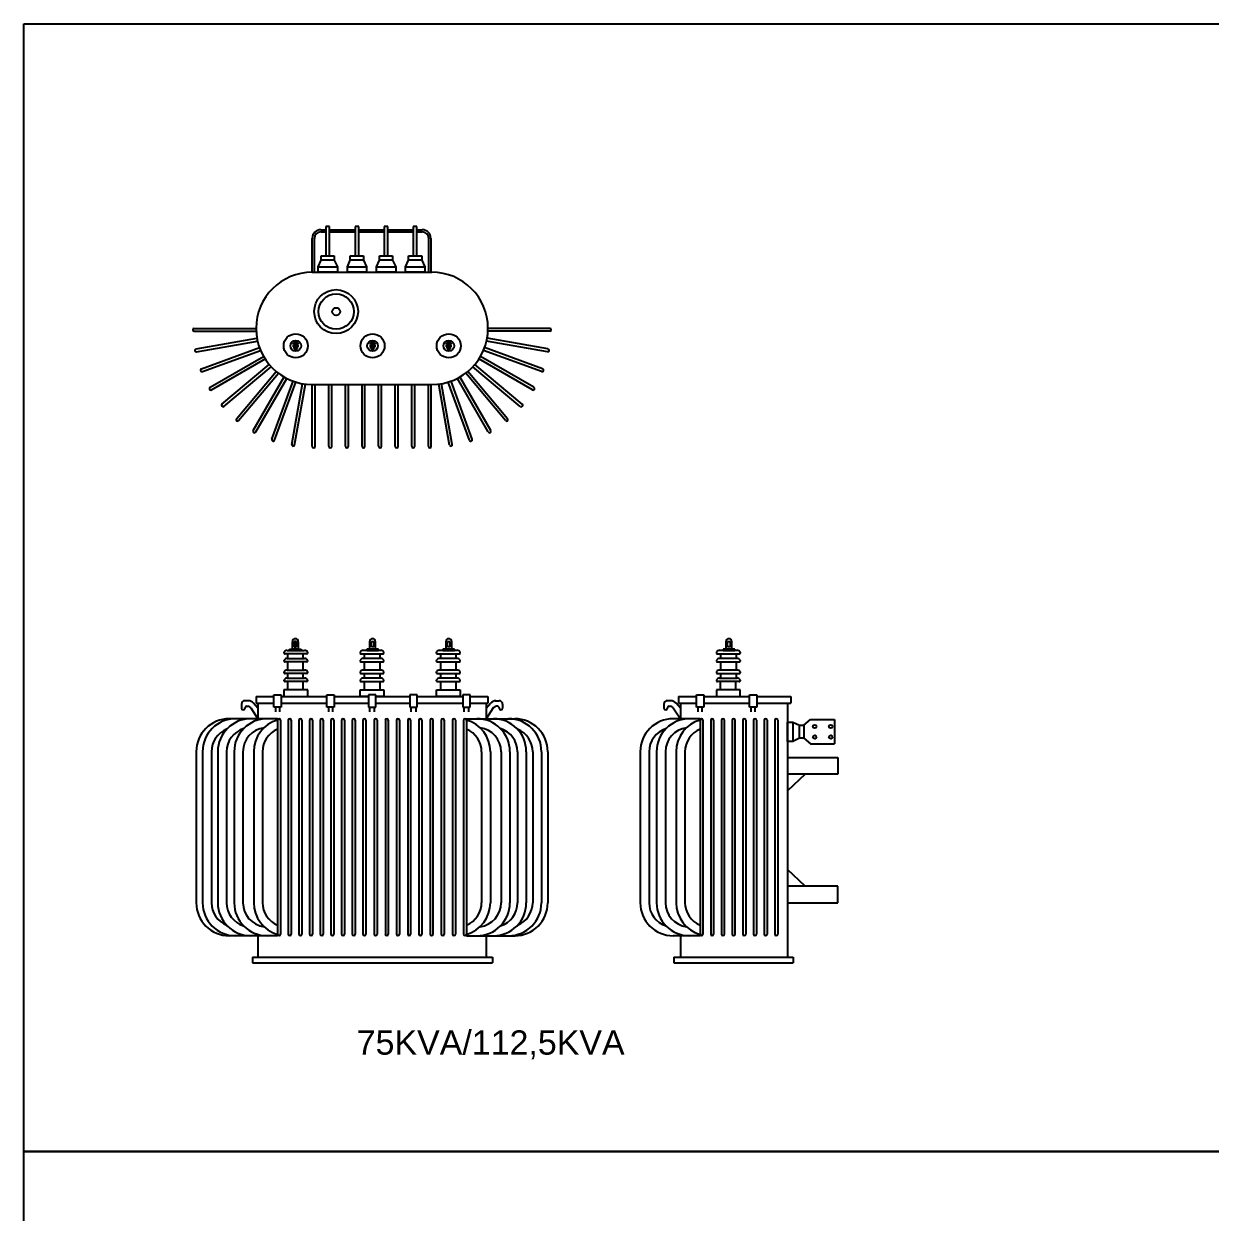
# Model space of a CAD drawing. Header units: millimetres. Extents: x 2237 to 13945, y -185 to 7152.
# Drawn here: x 2237 to 5900, y 3483 to 7152 of the extents above; entities that cross this region are included whole.
import ezdxf

# ---------------------------------------------------------------- set-up
doc = ezdxf.new("R2010")
doc.units = ezdxf.units.MM
doc.layers.add('TRAFO', color=21, linetype='Continuous')
doc.styles.get("Standard").update_dxf_attribs({"font": 'arial.ttf'})

msp = doc.modelspace()

# ---------------------------------------------------------------- linework, layer by layer
for points in [[(2237.4, 7151.6), (5974.5, 7151.6), (5974.5, 3670.8), (2237.4, 3670.8)], [(2237.4, 3670.8), (5974.5, 3670.8), (5974.5, -185.4), (2237.4, -185.4)]]:
    msp.add_lwpolyline(points, close=True)
at = {"layer": 'TRAFO'}
for p, q in [((3154.4, 6515.9), (3169.9, 6515.9)), ((3154.4, 6509.2), (3169.9, 6509.2)), ((3181.3, 6525.5), (3169.9, 6525.5)), ((3169.9, 6525.5), (3169.9, 6435.4)), ((3181.3, 6435.4), (3181.3, 6525.5)), ((3181.3, 6515.9), (3259.9, 6515.9)), ((3181.3, 6509.2), (3259.9, 6509.2)), ((3271.3, 6525.5), (3259.9, 6525.5)), ((3259.9, 6525.5), (3259.9, 6435.4)), ((3271.3, 6435.4), (3271.3, 6525.5)), ((3271.3, 6515.9), (3349.9, 6515.9)), ((3271.3, 6509.2), (3349.9, 6509.2)), ((3361.2, 6525.5), (3349.9, 6525.5)), ((3349.9, 6525.5), (3349.9, 6435.4)), ((3361.2, 6435.4), (3361.2, 6525.5)), ((3361.2, 6515.9), (3439.9, 6515.9)), ((3361.2, 6509.2), (3439.9, 6509.2)), ((3451.2, 6525.5), (3439.9, 6525.5)), ((3439.9, 6525.5), (3439.9, 6435.4)), ((3451.2, 6435.4), (3451.2, 6525.5)), ((3451.2, 6515.9), (3467.3, 6515.9)), ((3451.2, 6509.2), (3467.3, 6509.2)), ((3127.8, 6384.7), (3127.8, 6489.3)), ((3134.5, 6384.7), (3134.5, 6489.3)), ((3487.2, 6489.3), (3487.2, 6384.7)), ((3493.9, 6489.3), (3493.9, 6384.7)), ((3146.2, 6401.8), (3155.3, 6421.8)), ((3155.3, 6421.8), (3155.3, 6435.4)), ((3155.3, 6435.4), (3195.9, 6435.4)), ((3195.9, 6421.8), (3155.3, 6421.8)), ((3169.9, 6435.4), (3181.3, 6435.4)), ((3195.9, 6435.4), (3195.9, 6421.8)), ((3195.9, 6421.8), (3205.5, 6401.8)), ((3236.2, 6401.8), (3245.3, 6421.8)), ((3245.3, 6421.8), (3245.3, 6435.4)), ((3245.3, 6435.4), (3285.9, 6435.4)), ((3285.9, 6421.8), (3245.3, 6421.8)), ((3259.9, 6435.4), (3271.3, 6435.4)), ((3285.9, 6435.4), (3285.9, 6421.8)), ((3285.9, 6421.8), (3295.5, 6401.8)), ((3326.2, 6401.8), (3335.3, 6421.8)), ((3335.3, 6421.8), (3335.3, 6435.4)), ((3335.3, 6435.4), (3375.9, 6435.4)), ((3375.9, 6421.8), (3335.3, 6421.8)), ((3349.9, 6435.4), (3361.2, 6435.4)), ((3375.9, 6435.4), (3375.9, 6421.8)), ((3375.9, 6421.8), (3385.5, 6401.8)), ((3416.2, 6401.8), (3425.3, 6421.8)), ((3425.3, 6421.8), (3425.3, 6435.4)), ((3425.3, 6435.4), (3465.9, 6435.4)), ((3465.9, 6421.8), (3425.3, 6421.8)), ((3439.9, 6435.4), (3451.2, 6435.4)), ((3465.9, 6435.4), (3465.9, 6421.8)), ((3465.9, 6421.8), (3475.5, 6401.8)), ((3127.8, 6384.7), (3497, 6384.7)), ((3146.2, 6384.7), (3146.2, 6401.8)), ((3146.2, 6401.8), (3205.5, 6401.8)), ((3205.5, 6384.7), (3146.2, 6384.7)), ((3205.5, 6401.8), (3205.5, 6384.7)), ((3236.2, 6384.7), (3236.2, 6401.8)), ((3236.2, 6401.8), (3295.5, 6401.8)), ((3295.5, 6384.7), (3236.2, 6384.7)), ((3295.5, 6401.8), (3295.5, 6384.7)), ((3326.2, 6384.7), (3326.2, 6401.8)), ((3326.2, 6401.8), (3385.5, 6401.8)), ((3385.5, 6384.7), (3326.2, 6384.7)), ((3385.5, 6401.8), (3385.5, 6384.7)), ((3416.2, 6384.7), (3416.2, 6401.8)), ((3416.2, 6401.8), (3475.5, 6401.8)), ((3475.5, 6384.7), (3416.2, 6384.7)), ((3475.5, 6401.8), (3475.5, 6384.7)), ((2763.7, 6211.4), (2954.5, 6211.4)), ((2763.7, 6202.3), (2954.5, 6202.3)), ((3861.1, 6211.4), (3670.3, 6211.4)), ((3861.1, 6202.3), (3670.3, 6202.3)), ((2769.3, 6148.2), (2957.1, 6181.3)), ((2770.8, 6139.2), (2958.7, 6172.4)), ((3070.2, 6162.6), (3070.2, 6166.4)), ((3083.7, 6166.4), (3083.7, 6162.6)), ((3307.2, 6162.6), (3307.2, 6166.4)), ((3320.7, 6166.4), (3320.7, 6162.6)), ((3542.6, 6162.6), (3542.6, 6166.4)), ((3556, 6166.4), (3556, 6162.6)), ((3854, 6139.2), (3666.1, 6172.4)), ((3855.5, 6148.2), (3667.7, 6181.3)), ((2785.7, 6086.9), (2964.9, 6152.1)), ((2788.8, 6078.4), (2968, 6143.6)), ((3071.8, 6162.6), (3070.2, 6162.6)), ((3070.2, 6160.9), (3083.7, 6160.9)), ((3070.2, 6154.1), (3070.2, 6160.9)), ((3083.7, 6154.1), (3070.2, 6154.1)), ((3071.8, 6162.6), (3074.1, 6162.6)), ((3071.8, 6160.9), (3082.1, 6160.9)), ((3072.1, 6154.1), (3081.6, 6154.1)), ((3072.1, 6149.7), (3072.1, 6154.1)), ((3081.6, 6149.7), (3072.1, 6149.7)), ((3074.1, 6162.6), (3074.1, 6160.9)), ((3074.6, 6149.7), (3079, 6149.7)), ((3074.6, 6144.8), (3074.6, 6149.7)), ((3079, 6144.8), (3074.6, 6144.8)), ((3079, 6149.7), (3079, 6144.8)), ((3082.1, 6162.6), (3079.7, 6162.6)), ((3079.7, 6162.6), (3079.7, 6160.9)), ((3081.6, 6154.1), (3081.6, 6149.7)), ((3083.7, 6162.6), (3082.1, 6162.6)), ((3083.7, 6160.9), (3083.7, 6154.1)), ((3308.8, 6162.6), (3307.2, 6162.6)), ((3307.2, 6160.9), (3320.7, 6160.9)), ((3307.2, 6154.1), (3307.2, 6160.9)), ((3320.7, 6154.1), (3307.2, 6154.1)), ((3308.8, 6162.6), (3311.2, 6162.6)), ((3308.8, 6160.9), (3319.1, 6160.9)), ((3309.2, 6154.1), (3318.7, 6154.1)), ((3309.2, 6149.7), (3309.2, 6154.1)), ((3318.7, 6149.7), (3309.2, 6149.7)), ((3311.2, 6162.6), (3311.2, 6160.9)), ((3311.6, 6149.7), (3316, 6149.7)), ((3311.6, 6144.8), (3311.6, 6149.7)), ((3316, 6144.8), (3311.6, 6144.8)), ((3316, 6149.7), (3316, 6144.8)), ((3319.1, 6162.6), (3316.8, 6162.6)), ((3316.8, 6162.6), (3316.8, 6160.9)), ((3318.7, 6154.1), (3318.7, 6149.7)), ((3320.7, 6162.6), (3319.1, 6162.6)), ((3320.7, 6160.9), (3320.7, 6154.1)), ((3544.2, 6162.6), (3542.6, 6162.6)), ((3542.6, 6160.9), (3556, 6160.9)), ((3542.6, 6154.1), (3542.6, 6160.9)), ((3556, 6154.1), (3542.6, 6154.1)), ((3544.2, 6162.6), (3546.5, 6162.6)), ((3544.2, 6160.9), (3554.5, 6160.9)), ((3544.5, 6154.1), (3554, 6154.1)), ((3544.5, 6149.7), (3544.5, 6154.1)), ((3554, 6149.7), (3544.5, 6149.7)), ((3546.5, 6162.6), (3546.5, 6160.9)), ((3547, 6149.7), (3551.3, 6149.7)), ((3547, 6144.8), (3547, 6149.7)), ((3551.3, 6144.8), (3547, 6144.8)), ((3551.3, 6149.7), (3551.3, 6144.8)), ((3554.5, 6162.6), (3552.1, 6162.6)), ((3552.1, 6162.6), (3552.1, 6160.9)), ((3554, 6154.1), (3554, 6149.7)), ((3556, 6162.6), (3554.5, 6162.6)), ((3556, 6160.9), (3556, 6154.1)), ((3836, 6078.4), (3656.8, 6143.6)), ((3839.1, 6086.9), (3659.9, 6152.1)), ((2812.5, 6029.4), (2977.7, 6124.7)), ((2817, 6021.5), (2982.2, 6116.9)), ((2848.9, 5977.4), (2995, 6100)), ((2854.7, 5970.4), (3000.9, 6093)), ((3770.1, 5970.4), (3624, 6093)), ((3775.9, 5977.4), (3629.8, 6100)), ((3807.8, 6021.5), (3642.6, 6116.9)), ((3812.3, 6029.4), (3647.1, 6124.7)), ((2893.8, 5932.5), (3016.4, 6078.6)), ((2900.7, 5926.7), (3023.3, 6072.8)), ((2945.8, 5896.1), (3041.1, 6061.3)), ((2953.6, 5891.6), (3049, 6056.8)), ((3671.2, 5891.6), (3575.8, 6056.8)), ((3679, 5896.1), (3583.7, 6061.3)), ((3724.1, 5926.7), (3601.5, 6072.8)), ((3731, 5932.5), (3608.4, 6078.6)), ((3003.3, 5869.3), (3068.5, 6048.5)), ((3011.8, 5866.2), (3077, 6045.4)), ((3064.6, 5852.9), (3097.7, 6040.7)), ((3073.5, 5851.3), (3106.6, 6039.1)), ((3127.8, 6038.1), (3497, 6038.1)), ((3127.8, 5847.3), (3127.8, 6038.1)), ((3136.9, 5847.3), (3136.9, 6038.1)), ((3179, 5847.3), (3179, 6038.1)), ((3188.1, 5847.3), (3188.1, 6038.1)), ((3230.3, 5847.3), (3230.3, 6038.1)), ((3239.3, 5847.3), (3239.3, 6038.1)), ((3281.5, 5847.3), (3281.5, 6038.1)), ((3290.6, 5847.3), (3290.6, 6038.1)), ((3332.7, 5847.3), (3332.7, 6038.1)), ((3341.8, 5847.3), (3341.8, 6038.1)), ((3383.9, 5847.3), (3383.9, 6038.1)), ((3393, 5847.3), (3393, 6038.1)), ((3435.1, 5847.3), (3435.1, 6038.1)), ((3444.2, 5847.3), (3444.2, 6038.1)), ((3486.4, 5847.3), (3486.4, 6038.1)), ((3495.4, 5847.3), (3495.4, 6038.1)), ((3551.3, 5851.3), (3518.2, 6039.1)), ((3560.2, 5852.9), (3527.1, 6040.7)), ((3613, 5866.2), (3547.8, 6045.4)), ((3621.5, 5869.3), (3556.3, 6048.5)), ((3050.4, 5217.5), (3104.2, 5217.5)), ((3057.8, 5217.5), (3057.8, 5221.5)), ((3057.8, 5221.5), (3093.6, 5221.5)), ((3093.6, 5217.5), (3057.8, 5217.5)), ((3066.6, 5221.5), (3066.6, 5244.3)), ((3084.8, 5221.5), (3066.6, 5221.5)), ((3079.4, 5244.6), (3072, 5244.6)), ((3072, 5244.6), (3072, 5228.3)), ((3072, 5228.3), (3079.4, 5228.3)), ((3079.4, 5228.3), (3079.4, 5244.6)), ((3084.8, 5244.3), (3084.8, 5221.5)), ((3093.6, 5221.5), (3093.6, 5217.5)), ((3339.3, 5217.5), (3285.5, 5217.5)), ((3331.9, 5221.5), (3296.1, 5221.5)), ((3296.1, 5221.5), (3296.1, 5217.5)), ((3296.1, 5217.5), (3331.9, 5217.5)), ((3304.9, 5244.3), (3304.9, 5221.5)), ((3304.9, 5221.5), (3323, 5221.5)), ((3310.3, 5244.6), (3317.7, 5244.6)), ((3310.3, 5228.3), (3310.3, 5244.6)), ((3317.7, 5228.3), (3310.3, 5228.3)), ((3317.7, 5244.6), (3317.7, 5228.3)), ((3323, 5221.5), (3323, 5244.3)), ((3331.9, 5217.5), (3331.9, 5221.5)), ((3574.6, 5217.5), (3520.8, 5217.5)), ((3567.2, 5221.5), (3531.4, 5221.5)), ((3531.4, 5221.5), (3531.4, 5217.5)), ((3531.4, 5217.5), (3567.2, 5217.5)), ((3540.2, 5244.3), (3540.2, 5221.5)), ((3540.2, 5221.5), (3558.4, 5221.5)), ((3545.6, 5244.6), (3553, 5244.6)), ((3545.6, 5228.3), (3545.6, 5244.6)), ((3553, 5228.3), (3545.6, 5228.3)), ((3553, 5244.6), (3553, 5228.3)), ((3558.4, 5221.5), (3558.4, 5244.3)), ((3567.2, 5217.5), (3567.2, 5221.5)), ((4439.3, 5217.5), (4385.5, 5217.5)), ((4431.9, 5221.5), (4396.1, 5221.5)), ((4396.1, 5221.5), (4396.1, 5217.5)), ((4396.1, 5217.5), (4431.9, 5217.5)), ((4404.9, 5244.3), (4404.9, 5221.5)), ((4404.9, 5221.5), (4423, 5221.5)), ((4410.2, 5244.6), (4417.7, 5244.6)), ((4410.2, 5228.3), (4410.2, 5244.6)), ((4417.7, 5228.3), (4410.2, 5228.3)), ((4417.7, 5244.6), (4417.7, 5228.3)), ((4423, 5221.5), (4423, 5244.3)), ((4431.9, 5217.5), (4431.9, 5221.5)), ((3110.7, 5206.9), (3043.9, 5206.9)), ((3110.7, 5181.8), (3043.9, 5181.8)), ((3050.4, 5192.5), (3104.2, 5192.5)), ((3052.6, 5192.5), (3052.6, 5206.9)), ((3052.6, 5156.7), (3052.6, 5181.4)), ((3100.3, 5192.5), (3100.3, 5206.9)), ((3100.3, 5156.7), (3100.3, 5181.4)), ((3279, 5206.9), (3345.8, 5206.9)), ((3279, 5181.8), (3345.8, 5181.8)), ((3339.3, 5192.5), (3285.5, 5192.5)), ((3289.4, 5192.5), (3289.4, 5206.9)), ((3289.4, 5156.7), (3289.4, 5181.4)), ((3337.1, 5192.5), (3337.1, 5206.9)), ((3337.1, 5156.7), (3337.1, 5181.4)), ((3514.3, 5206.9), (3581.1, 5206.9)), ((3514.3, 5181.8), (3581.1, 5181.8)), ((3574.6, 5192.5), (3520.8, 5192.5)), ((3524.7, 5192.5), (3524.7, 5206.9)), ((3524.7, 5156.7), (3524.7, 5181.4)), ((3572.5, 5192.5), (3572.5, 5206.9)), ((3572.5, 5156.7), (3572.5, 5181.4)), ((4379, 5206.9), (4445.8, 5206.9)), ((4379, 5181.8), (4445.8, 5181.8)), ((4439.3, 5192.5), (4385.5, 5192.5)), ((4389.4, 5192.5), (4389.4, 5206.9)), ((4389.4, 5156.7), (4389.4, 5181.4)), ((4437.1, 5192.5), (4437.1, 5206.9)), ((4437.1, 5156.7), (4437.1, 5181.4)), ((3110.7, 5146), (3043.9, 5146)), ((3050.4, 5156.7), (3104.2, 5156.7)), ((3052.6, 5131.7), (3052.6, 5146)), ((3100.3, 5131.7), (3100.3, 5146)), ((3279, 5146), (3345.8, 5146)), ((3339.3, 5156.7), (3285.5, 5156.7)), ((3289.4, 5131.7), (3289.4, 5146)), ((3337.1, 5131.7), (3337.1, 5146)), ((3514.3, 5146), (3581.1, 5146)), ((3574.6, 5156.7), (3520.8, 5156.7)), ((3524.7, 5131.7), (3524.7, 5146)), ((3572.5, 5131.7), (3572.5, 5146)), ((4379, 5146), (4445.8, 5146)), ((4439.3, 5156.7), (4385.5, 5156.7)), ((4389.4, 5131.7), (4389.4, 5146)), ((4437.1, 5131.7), (4437.1, 5146)), ((3110.7, 5121), (3043.9, 5121)), ((3050.4, 5131.7), (3104.2, 5131.7)), ((3052.6, 5095.9), (3052.6, 5120.6)), ((3100.3, 5095.9), (3100.3, 5120.6)), ((3279, 5121), (3345.8, 5121)), ((3339.3, 5131.7), (3285.5, 5131.7)), ((3289.4, 5095.9), (3289.4, 5120.6)), ((3337.1, 5095.9), (3337.1, 5120.6)), ((3514.3, 5121), (3581.1, 5121)), ((3574.6, 5131.7), (3520.8, 5131.7)), ((3524.7, 5095.9), (3524.7, 5120.6)), ((3572.5, 5095.9), (3572.5, 5120.6)), ((4445.8, 5121), (4379, 5121)), ((4385.5, 5131.7), (4439.3, 5131.7)), ((4387.6, 5095.9), (4387.6, 5120.6)), ((4435.4, 5095.9), (4435.4, 5120.6)), ((2954.5, 5075.5), (3009.7, 5075.5)), ((2954.5, 5075.5), (2954.5, 5054.3)), ((3009.7, 5042.3), (3009.7, 5079.8)), ((3009.7, 5079.8), (3032.3, 5079.8)), ((3032.3, 5079.8), (3032.3, 5042.3)), ((3032.3, 5075.5), (3173.3, 5075.5)), ((3113.9, 5095.9), (3040.6, 5095.9)), ((3040.6, 5095.9), (3040.6, 5075.5)), ((3040.6, 5075.5), (3113.9, 5075.5)), ((3113.9, 5075.5), (3113.9, 5095.9)), ((3173.3, 5042.3), (3173.3, 5079.8)), ((3173.3, 5079.8), (3195.8, 5079.8)), ((3195.8, 5079.8), (3195.8, 5042.3)), ((3195.8, 5075.5), (3301.1, 5075.5)), ((3275.7, 5075.5), (3275.7, 5095.9)), ((3275.7, 5095.9), (3349.1, 5095.9)), ((3301.1, 5075.5), (3275.7, 5075.5)), ((3323.7, 5079.8), (3301.1, 5079.8)), ((3301.1, 5079.8), (3301.1, 5042.3)), ((3323.7, 5042.3), (3323.7, 5079.8)), ((3323.7, 5075.5), (3429, 5075.5)), ((3349.1, 5075.5), (3323.7, 5075.5)), ((3349.1, 5095.9), (3349.1, 5075.5)), ((3451.5, 5079.8), (3429, 5079.8)), ((3429, 5079.8), (3429, 5042.3)), ((3451.5, 5042.3), (3451.5, 5079.8)), ((3451.5, 5075.5), (3592.5, 5075.5)), ((3511.1, 5095.9), (3584.4, 5095.9)), ((3511.1, 5075.5), (3511.1, 5095.9)), ((3584.4, 5075.5), (3511.1, 5075.5)), ((3584.4, 5095.9), (3584.4, 5075.5)), ((3615.1, 5079.8), (3592.5, 5079.8)), ((3592.5, 5079.8), (3592.5, 5042.3)), ((3615.1, 5042.3), (3615.1, 5079.8)), ((3615.1, 5075.5), (3670.3, 5075.5)), ((3670.3, 5075.5), (3670.3, 5054.3)), ((4258.6, 5075.5), (4313.8, 5075.5)), ((4258.6, 5075.5), (4258.6, 5054.3)), ((4313.8, 5042.3), (4313.8, 5079.8)), ((4313.8, 5079.8), (4336.4, 5079.8)), ((4336.4, 5079.8), (4336.4, 5042.3)), ((4336.4, 5075.5), (4477.4, 5075.5)), ((4449, 5095.9), (4375.7, 5095.9)), ((4375.7, 5095.9), (4375.7, 5075.5)), ((4375.7, 5075.5), (4449, 5075.5)), ((4449, 5075.5), (4449, 5095.9)), ((4477.4, 5042.3), (4477.4, 5079.8)), ((4477.4, 5079.8), (4499.9, 5079.8)), ((4499.9, 5079.8), (4499.9, 5042.3)), ((4499.9, 5075.5), (4605.2, 5075.5)), ((4605.2, 5075.5), (4605.2, 5054.3)), ((2909.5, 5051.1), (2909.5, 5039.2)), ((2920.1, 5039.2), (2920.1, 5039.6)), ((2932.3, 5062), (2920.3, 5062)), ((2925.5, 5044.8), (2928.8, 5044.8)), ((2938.2, 5039.6), (2960, 5006.5)), ((2960, 5038.7), (2946.7, 5054.2)), ((2954.5, 5054.3), (3009.7, 5054.3)), ((2960, 5054.3), (2960, 5006.5)), ((3032.3, 5042.3), (3009.7, 5042.3)), ((3027.9, 5042.3), (3014.1, 5042.3)), ((3014.1, 5042.3), (3014.1, 5027.4)), ((3027.9, 5027.4), (3027.9, 5042.3)), ((3032.3, 5054.3), (3173.3, 5054.3)), ((3195.8, 5042.3), (3173.3, 5042.3)), ((3191.4, 5042.3), (3177.6, 5042.3)), ((3177.6, 5042.3), (3177.6, 5027.4)), ((3191.4, 5027.4), (3191.4, 5042.3)), ((3195.8, 5054.3), (3301.1, 5054.3)), ((3301.1, 5042.3), (3323.7, 5042.3)), ((3305.5, 5027.4), (3305.5, 5042.3)), ((3305.5, 5042.3), (3319.3, 5042.3)), ((3319.3, 5042.3), (3319.3, 5027.4)), ((3323.7, 5054.3), (3429, 5054.3)), ((3429, 5042.3), (3451.5, 5042.3)), ((3433.4, 5027.4), (3433.4, 5042.3)), ((3433.4, 5042.3), (3447.2, 5042.3)), ((3447.2, 5042.3), (3447.2, 5027.4)), ((3451.5, 5054.3), (3592.5, 5054.3)), ((3592.5, 5042.3), (3615.1, 5042.3)), ((3596.9, 5027.4), (3596.9, 5042.3)), ((3596.9, 5042.3), (3610.7, 5042.3)), ((3610.7, 5042.3), (3610.7, 5027.4)), ((3615.1, 5054.3), (3670.3, 5054.3)), ((3665, 5054.3), (3665, 5006.5)), ((3665, 5038.7), (3678.3, 5054.2)), ((3686.8, 5039.6), (3665, 5006.5)), ((3692.7, 5062), (3704.7, 5062)), ((3699.5, 5044.8), (3696.2, 5044.8)), ((3704.9, 5039.2), (3704.9, 5039.6)), ((3715.5, 5051.1), (3715.5, 5039.2)), ((4213.6, 5051.1), (4213.6, 5039.2)), ((4224.2, 5039.2), (4224.2, 5039.6)), ((4236.4, 5062), (4224.4, 5062)), ((4229.6, 5044.8), (4232.9, 5044.8)), ((4242.3, 5039.6), (4264.1, 5006.5)), ((4264.1, 5038.7), (4250.8, 5054.2)), ((4258.6, 5054.3), (4313.8, 5054.3)), ((4264.1, 5054.3), (4264.1, 5006.5)), ((4336.4, 5042.3), (4313.8, 5042.3)), ((4332, 5042.3), (4318.2, 5042.3)), ((4318.2, 5042.3), (4318.2, 5027.4)), ((4332, 5027.4), (4332, 5042.3)), ((4336.4, 5054.3), (4477.4, 5054.3)), ((4499.9, 5042.3), (4477.4, 5042.3)), ((4495.5, 5042.3), (4481.7, 5042.3)), ((4481.7, 5042.3), (4481.7, 5027.4)), ((4495.5, 5027.4), (4495.5, 5042.3)), ((4499.9, 5054.3), (4605.2, 5054.3)), ((4594.5, 5054.3), (4594.5, 4270.6)), ((2881.9, 5006.5), (2871.8, 5006.5)), ((2939.6, 5006.5), (2871.8, 5006.5)), ((3020.8, 5006.5), (2877.7, 5006.5)), ((3020.8, 5006.5), (2959.9, 5006.5)), ((3020.8, 5006.5), (2966.8, 5006.5)), ((3020.8, 5001.9), (3020.8, 4341.4)), ((3029.9, 5001.9), (3029.9, 4341.4)), ((3053.8, 5001.9), (3053.8, 4341.4)), ((3062.8, 5001.9), (3062.8, 4341.4)), ((3086.7, 5001.9), (3086.7, 4341.4)), ((3095.8, 5001.9), (3095.8, 4341.4)), ((3119.7, 5001.9), (3119.7, 4341.4)), ((3128.7, 5001.9), (3128.7, 4341.4)), ((3152.6, 5001.9), (3152.6, 4341.4)), ((3161.7, 5001.9), (3161.7, 4341.4)), ((3185.6, 5001.9), (3185.6, 4341.4)), ((3194.6, 5001.9), (3194.6, 4341.4)), ((3218.5, 5001.9), (3218.5, 4341.4)), ((3227.6, 5001.9), (3227.6, 4341.4)), ((3251.5, 5001.9), (3251.5, 4341.4)), ((3260.6, 5001.9), (3260.6, 4341.4)), ((3284.4, 5001.9), (3284.4, 4341.4)), ((3293.5, 5001.9), (3293.5, 4341.4)), ((3318.9, 5001.9), (3318.9, 4341.4)), ((3328, 5001.9), (3328, 4341.4)), ((3353.5, 5001.9), (3353.5, 4341.4)), ((3362.5, 5001.9), (3362.5, 4341.4)), ((3388, 5001.9), (3388, 4341.4)), ((3397.1, 5001.9), (3397.1, 4341.4)), ((3422.5, 5001.9), (3422.5, 4341.4)), ((3431.6, 5001.9), (3431.6, 4341.4)), ((3457, 5001.9), (3457, 4341.4)), ((3466.1, 5001.9), (3466.1, 4341.4)), ((3491.6, 5001.9), (3491.6, 4341.4)), ((3500.6, 5001.9), (3500.6, 4341.4)), ((3526.1, 5001.9), (3526.1, 4341.4)), ((3535.2, 5001.9), (3535.2, 4341.4)), ((3560.6, 5001.9), (3560.6, 4341.4)), ((3569.7, 5001.9), (3569.7, 4341.4)), ((3595.1, 5001.9), (3595.1, 4341.4)), ((3604.2, 5006.5), (3747.3, 5006.5)), ((3604.2, 5006.5), (3658.2, 5006.5)), ((3604.2, 5006.5), (3665.1, 5006.5)), ((3604.2, 5001.9), (3604.2, 4341.4)), ((3685.4, 5006.5), (3753.2, 5006.5)), ((3743.1, 5006.5), (3753.2, 5006.5)), ((4324.9, 5006.5), (4242.3, 5006.5)), ((4324.9, 5006.5), (4264, 5006.5)), ((4324.9, 5006.5), (4270.9, 5006.5)), ((4324.9, 5001.9), (4324.9, 4341.4)), ((4334, 5001.9), (4334, 4341.4)), ((4357.9, 5001.9), (4357.9, 4341.4)), ((4366.9, 5001.9), (4366.9, 4341.4)), ((4390.8, 5001.9), (4390.8, 4341.4)), ((4399.9, 5001.9), (4399.9, 4341.4)), ((4423.8, 5001.9), (4423.8, 4341.4)), ((4432.8, 5001.9), (4432.8, 4341.4)), ((4456.7, 5001.9), (4456.7, 4341.4)), ((4465.8, 5001.9), (4465.8, 4341.4)), ((4489.7, 5001.9), (4489.7, 4341.4)), ((4498.7, 5001.9), (4498.7, 4341.4)), ((4522.6, 5001.9), (4522.6, 4341.4)), ((4531.7, 5001.9), (4531.7, 4341.4)), ((4555.6, 5001.9), (4555.6, 4341.4)), ((4564.7, 5001.9), (4564.7, 4341.4)), ((4594.5, 4995.7), (4611.6, 4995.7)), ((4594.5, 4936.5), (4594.5, 4995.7)), ((4611.6, 4995.7), (4631.6, 4986.7)), ((4611.6, 4995.7), (4611.6, 4936.5)), ((4645.2, 4986.7), (4666, 5003.9)), ((4666, 5003.9), (4739.7, 5003.9)), ((4739.7, 5003.9), (4739.7, 4928.8)), ((4631.6, 4986.7), (4645.2, 4986.7)), ((4631.6, 4946.1), (4631.6, 4986.7)), ((4645.2, 4986.7), (4645.2, 4946.1)), ((4611.6, 4936.5), (4594.5, 4936.5)), ((4631.6, 4946.1), (4611.6, 4936.5)), ((4645.2, 4946.1), (4631.6, 4946.1)), ((4645.2, 4946.1), (4666, 4928.8)), ((4666, 4928.8), (4739.7, 4928.8)), ((2770, 4904.7), (2770, 4438.6)), ((2789.5, 4904.7), (2789.5, 4438.6)), ((2816.6, 4904.7), (2816.6, 4438.6)), ((2836.4, 4904.7), (2836.4, 4438.6)), ((2863.5, 4904.7), (2863.5, 4438.6)), ((2886.9, 4904.7), (2886.9, 4438.6)), ((2914.1, 4904.7), (2914.1, 4438.6)), ((2947.2, 4904.7), (2947.2, 4438.6)), ((2974.3, 4904.7), (2974.3, 4438.6)), ((3650.7, 4904.7), (3650.7, 4438.6)), ((3677.8, 4904.7), (3677.8, 4438.6)), ((3710.9, 4904.7), (3710.9, 4438.6)), ((3738.1, 4904.7), (3738.1, 4438.6)), ((3761.5, 4904.7), (3761.5, 4438.6)), ((3788.7, 4904.7), (3788.7, 4438.6)), ((3808.4, 4904.7), (3808.4, 4438.6)), ((3835.5, 4904.7), (3835.5, 4438.6)), ((3855, 4904.7), (3855, 4438.6)), ((4140.5, 4904.7), (4140.5, 4438.6)), ((4167.6, 4904.7), (4167.6, 4438.6)), ((4191, 4904.7), (4191, 4438.6)), ((4218.2, 4904.7), (4218.2, 4438.6)), ((4251.3, 4904.7), (4251.3, 4438.6)), ((4278.4, 4904.7), (4278.4, 4438.6)), ((4594.5, 4886.3), (4750.5, 4886.3)), ((4750.5, 4886.3), (4750.5, 4835.3)), ((4750.5, 4835.3), (4594.5, 4835.3)), ((4649.7, 4835.3), (4594.5, 4784)), ((4649.7, 4489.6), (4594.5, 4540.9)), ((4750.5, 4489.6), (4594.5, 4489.6)), ((4750.5, 4438.6), (4750.5, 4489.6)), ((4594.5, 4438.6), (4750.5, 4438.6)), ((3003, 4336.8), (2870.9, 4336.8)), ((3020.8, 4336.8), (2877.7, 4336.8)), ((3020.8, 4336.8), (2959.9, 4336.8)), ((2960, 4336.8), (2960, 4270.6)), ((3020.8, 4336.8), (2966.8, 4336.8)), ((3604.2, 4336.8), (3747.3, 4336.8)), ((3604.2, 4336.8), (3658.2, 4336.8)), ((3604.2, 4336.8), (3665.1, 4336.8)), ((3622, 4336.8), (3754.1, 4336.8)), ((3665, 4336.8), (3665, 4270.6)), ((4307.1, 4336.8), (4242.3, 4336.8)), ((4324.9, 4336.8), (4264, 4336.8)), ((4264.1, 4336.8), (4264.1, 4270.6)), ((4324.9, 4336.8), (4270.9, 4336.8)), ((2943.6, 4270.6), (3684.3, 4270.6)), ((2943.6, 4270.6), (2943.6, 4253.4)), ((3684.3, 4270.6), (3684.3, 4253.4)), ((4243.6, 4270.6), (4611.9, 4270.6)), ((4243.6, 4270.6), (4243.6, 4253.4)), ((4264.1, 4270.6), (4594.5, 4270.6)), ((4611.9, 4270.6), (4611.9, 4253.4)), ((2943.6, 4253.4), (3684.3, 4253.4)), ((4243.6, 4253.4), (4611.9, 4253.4))]:
    msp.add_line(p, q, dxfattribs=at)
for centre, radius in [((3201.6, 6263.3), 67.6), ((3201.6, 6263.3), 54.4), ((3201.6, 6263.3), 12), ((3076.9, 6157.5), 37.2), ((3076.9, 6157.5), 16.6), ((3076.9, 6164.6), 2.33), ((3314, 6157.5), 37.2), ((3314, 6157.5), 16.6), ((3314, 6164.6), 2.33), ((3549.3, 6157.5), 37.2), ((3549.3, 6157.5), 16.6), ((3549.3, 6164.6), 2.33), ((4678.9, 4982.5), 5.57), ((4678.9, 4950.2), 5.57), ((4728.3, 4982.5), 5.57), ((4728.3, 4950.2), 5.57)]:
    msp.add_circle(centre, radius, dxfattribs=at)
for centre, radius, start, end in [((3154.4, 6489.3), 26.6, 90, 180), ((3154.4, 6489.3), 20, 90, 180), ((3467.3, 6489.3), 26.6, 0, 90), ((3467.3, 6489.3), 20, 0, 90), ((3127.8, 6211.4), 173.3, 90, 270), ((3497, 6211.4), 173.3, 270, 90), ((2763.7, 6206.9), 4.54, 90, 270), ((3861.1, 6206.9), 4.54, 270, 90), ((3076.9, 6157.8), 10.9, 51.9125, 128.0875), ((3314, 6157.8), 10.9, 51.9125, 128.0875), ((3549.3, 6157.8), 10.9, 51.9125, 128.0875), ((2770.1, 6143.7), 4.54, 100, 280), ((3854.8, 6143.7), 4.54, 260, 80), ((2787.2, 6082.6), 4.54, 110, 290), ((3837.6, 6082.6), 4.54, 250, 70), ((2814.8, 6025.4), 4.54, 120, 300), ((3810, 6025.4), 4.54, 240, 60), ((2851.8, 5973.9), 4.54, 130, 310), ((3773, 5973.9), 4.54, 230, 50), ((2897.3, 5929.6), 4.54, 140, 320), ((3727.5, 5929.6), 4.54, 220, 40), ((2949.7, 5893.8), 4.54, 150, 330), ((3675.1, 5893.8), 4.54, 210, 30), ((3007.5, 5867.7), 4.54, 160, 340), ((3069.1, 5852.1), 4.54, 170, 350), ((3132.3, 5847.3), 4.54, 180, 0), ((3183.6, 5847.3), 4.54, 180, 0), ((3234.8, 5847.3), 4.54, 180, 0), ((3286, 5847.3), 4.54, 180, 0), ((3337.2, 5847.3), 4.54, 180, 0), ((3388.5, 5847.3), 4.54, 180, 0), ((3439.7, 5847.3), 4.54, 180, 0), ((3490.9, 5847.3), 4.54, 180, 0), ((3555.8, 5852.1), 4.54, 190, 10), ((3617.3, 5867.7), 4.54, 200, 20), ((3075.7, 5244.3), 9.06, 0, 180), ((3314, 5244.3), 9.06, 0, 180), ((3549.3, 5244.3), 9.06, 0, 180), ((4414, 5244.3), 9.06, 0, 180), ((3044.6, 5210.5), 4.31, 148.6352, 212.668), ((3050.6, 5205.5), 12.1, 91.1111, 143.3305), ((3103.9, 5205.5), 12.1, 36.6695, 88.8889), ((3109.9, 5210.5), 4.31, 327.332, 31.3648), ((3279.8, 5210.5), 4.31, 148.6352, 212.668), ((3285.8, 5205.5), 12.1, 91.1111, 143.3305), ((3339.1, 5205.5), 12.1, 36.6695, 88.8889), ((3345, 5210.5), 4.31, 327.332, 31.3648), ((3515.1, 5210.5), 4.31, 148.6352, 212.668), ((3521.1, 5205.5), 12.1, 91.1111, 143.3305), ((3574.4, 5205.5), 12.1, 36.6695, 88.8889), ((3580.4, 5210.5), 4.31, 327.332, 31.3648), ((4379.7, 5210.5), 4.31, 148.6352, 212.668), ((4385.7, 5205.5), 12.1, 91.1111, 143.3305), ((4439, 5205.5), 12.1, 36.6695, 88.8889), ((4445, 5210.5), 4.31, 327.332, 31.3648), ((3044.6, 5185.4), 4.31, 148.6352, 212.668), ((3044.2, 5211.4), 4.58, 226.3025, 266.3432), ((3050.6, 5180.4), 12.1, 91.1111, 143.3305), ((3044.2, 5186.4), 4.58, 226.3025, 266.3432), ((3103.9, 5180.4), 12.1, 36.6695, 88.8889), ((3110.4, 5211.4), 4.58, 273.6568, 313.6975), ((3110.4, 5186.4), 4.58, 273.6568, 313.6975), ((3109.9, 5185.4), 4.31, 327.332, 31.3648), ((3279.8, 5185.4), 4.31, 148.6352, 212.668), ((3279.3, 5211.4), 4.58, 226.3025, 266.3432), ((3285.8, 5180.4), 12.1, 91.1111, 143.3305), ((3279.3, 5186.4), 4.58, 226.3025, 266.3432), ((3339.1, 5180.4), 12.1, 36.6695, 88.8889), ((3345.5, 5211.4), 4.58, 273.6568, 313.6975), ((3345.5, 5186.4), 4.58, 273.6568, 313.6975), ((3345, 5185.4), 4.31, 327.332, 31.3648), ((3515.1, 5185.4), 4.31, 148.6352, 212.668), ((3521.1, 5180.4), 12.1, 91.1111, 143.3305), ((3514.6, 5211.4), 4.58, 226.3025, 266.3432), ((3514.6, 5186.4), 4.58, 226.3025, 266.3432), ((3574.4, 5180.4), 12.1, 36.6695, 88.8889), ((3580.8, 5211.4), 4.58, 273.6568, 313.6975), ((3580.8, 5186.4), 4.58, 273.6568, 313.6975), ((3580.4, 5185.4), 4.31, 327.332, 31.3648), ((4379.7, 5185.4), 4.31, 148.6352, 212.668), ((4379.3, 5211.4), 4.58, 226.3025, 266.3432), ((4385.7, 5180.4), 12.1, 91.1111, 143.3305), ((4379.3, 5186.4), 4.58, 226.3025, 266.3432), ((4439, 5180.4), 12.1, 36.6695, 88.8889), ((4445.5, 5211.4), 4.58, 273.6568, 313.6975), ((4445.5, 5186.4), 4.58, 273.6568, 313.6975), ((4445, 5185.4), 4.31, 327.332, 31.3648), ((3044.6, 5149.6), 4.31, 148.6352, 212.668), ((3050.6, 5144.7), 12.1, 91.1111, 143.3305), ((3044.2, 5150.6), 4.58, 226.3025, 266.3432), ((3103.9, 5144.7), 12.1, 36.6695, 88.8889), ((3110.4, 5150.6), 4.58, 273.6568, 313.6975), ((3109.9, 5149.6), 4.31, 327.332, 31.3648), ((3279.8, 5149.6), 4.31, 148.6352, 212.668), ((3285.8, 5144.7), 12.1, 91.1111, 143.3305), ((3279.3, 5150.6), 4.58, 226.3025, 266.3432), ((3339.1, 5144.7), 12.1, 36.6695, 88.8889), ((3345.5, 5150.6), 4.58, 273.6568, 313.6975), ((3345, 5149.6), 4.31, 327.332, 31.3648), ((3515.1, 5149.6), 4.31, 148.6352, 212.668), ((3521.1, 5144.7), 12.1, 91.1111, 143.3305), ((3514.6, 5150.6), 4.58, 226.3025, 266.3432), ((3574.4, 5144.7), 12.1, 36.6695, 88.8889), ((3580.8, 5150.6), 4.58, 273.6568, 313.6975), ((3580.4, 5149.6), 4.31, 327.332, 31.3648), ((4379.7, 5149.6), 4.31, 148.6352, 212.668), ((4385.7, 5144.7), 12.1, 91.1111, 143.3305), ((4379.3, 5150.6), 4.58, 226.3025, 266.3432), ((4439, 5144.7), 12.1, 36.6695, 88.8889), ((4445.5, 5150.6), 4.58, 273.6568, 313.6975), ((4445, 5149.6), 4.31, 327.332, 31.3648), ((3044.6, 5124.6), 4.31, 148.6352, 212.668), ((3050.6, 5119.6), 12.1, 91.1111, 143.3305), ((3044.2, 5125.6), 4.58, 226.3025, 266.3432), ((3103.9, 5119.6), 12.1, 36.6695, 88.8889), ((3110.4, 5125.6), 4.58, 273.6568, 313.6975), ((3109.9, 5124.6), 4.31, 327.332, 31.3648), ((3279.8, 5124.6), 4.31, 148.6352, 212.668), ((3285.8, 5119.6), 12.1, 91.1111, 143.3305), ((3279.3, 5125.6), 4.58, 226.3025, 266.3432), ((3339.1, 5119.6), 12.1, 36.6695, 88.8889), ((3345.5, 5125.6), 4.58, 273.6568, 313.6975), ((3345, 5124.6), 4.31, 327.332, 31.3648), ((3515.1, 5124.6), 4.31, 148.6352, 212.668), ((3521.1, 5119.6), 12.1, 91.1111, 143.3305), ((3514.6, 5125.6), 4.58, 226.3025, 266.3432), ((3574.4, 5119.6), 12.1, 36.6695, 88.8889), ((3580.8, 5125.6), 4.58, 273.6568, 313.6975), ((3580.4, 5124.6), 4.31, 327.332, 31.3648), ((4379.7, 5124.6), 4.31, 148.6352, 212.668), ((4385.7, 5119.6), 12.1, 91.1111, 143.3305), ((4379.3, 5125.6), 4.58, 226.3025, 266.3432), ((4439, 5119.6), 12.1, 36.6695, 88.8889), ((4445.5, 5125.6), 4.58, 273.6568, 313.6975), ((4445, 5124.6), 4.31, 327.332, 31.3648), ((2919.8, 5051.7), 10.3, 87.0531, 183.0552), ((2914.8, 5039.2), 5.33, 180, 0), ((2925.5, 5039.5), 5.34, 90, 181.2449), ((2926.3, 5029.3), 15.7, 40.9601, 80.9317), ((2929.6, 5039.2), 22.7, 41.172, 88.5431), ((3695.5, 5039.2), 22.7, 91.4569, 138.828), ((3698.7, 5029.3), 15.7, 99.0683, 139.0399), ((3699.5, 5039.5), 5.34, 358.7551, 90), ((3705.2, 5051.7), 10.3, 356.9448, 92.9469), ((3710.2, 5039.2), 5.33, 180, 0), ((4223.9, 5051.7), 10.3, 87.0531, 183.0552), ((4218.9, 5039.2), 5.33, 180, 0), ((4229.6, 5039.5), 5.34, 90, 181.2449), ((4230.4, 5029.3), 15.7, 40.9601, 80.9317), ((4233.7, 5039.2), 22.7, 41.172, 88.5431), ((2871.8, 4904.7), 101.8, 90, 180), ((2891.3, 4904.7), 101.8, 90, 180), ((2938.2, 4904.7), 101.8, 90, 180), ((2988.7, 4904.7), 101.8, 90, 180), ((3049, 4904.7), 101.8, 106.0585, 180), ((3025.3, 5001.9), 4.54, 0, 180), ((3058.3, 5001.9), 4.54, 0, 180), ((3091.3, 5001.9), 4.54, 0, 180), ((3124.2, 5001.9), 4.54, 0, 180), ((3157.2, 5001.9), 4.54, 0, 180), ((3190.1, 5001.9), 4.54, 0, 180), ((3223.1, 5001.9), 4.54, 0, 180), ((3256, 5001.9), 4.54, 0, 180), ((3289, 5001.9), 4.54, 0, 180), ((3323.5, 5001.9), 4.54, 0, 180), ((3358, 5001.9), 4.54, 0, 180), ((3392.5, 5001.9), 4.54, 0, 180), ((3427, 5001.9), 4.54, 0, 180), ((3461.6, 5001.9), 4.54, 0, 180), ((3496.1, 5001.9), 4.54, 0, 180), ((3530.6, 5001.9), 4.54, 0, 180), ((3565.1, 5001.9), 4.54, 0, 180), ((3599.7, 5001.9), 4.54, 0, 180), ((3576, 4904.7), 101.8, 0, 73.9415), ((3636.3, 4904.7), 101.8, 0, 90), ((3686.9, 4904.7), 101.8, 0, 90), ((3733.7, 4904.7), 101.8, 0, 90), ((3753.2, 4904.7), 101.8, 0, 90), ((4242.3, 4904.7), 101.8, 90, 180), ((4292.8, 4904.7), 101.8, 90, 180), ((4353.1, 4904.7), 101.8, 106.0585, 180), ((4329.5, 5001.9), 4.54, 0, 180), ((4362.4, 5001.9), 4.54, 0, 180), ((4395.4, 5001.9), 4.54, 0, 180), ((4428.3, 5001.9), 4.54, 0, 180), ((4461.3, 5001.9), 4.54, 0, 180), ((4494.2, 5001.9), 4.54, 0, 180), ((4527.2, 5001.9), 4.54, 0, 180), ((4560.1, 5001.9), 4.54, 0, 180), ((2891.3, 4904.7), 74.7, 111.7626, 180), ((2938.2, 4904.7), 74.7, 107.2162, 180), ((2988.7, 4904.7), 74.7, 97.3965, 180), ((3049, 4904.7), 74.7, 112.1608, 180), ((3576, 4904.7), 74.7, 0, 67.8392), ((3636.3, 4904.7), 74.7, 0, 82.6035), ((3686.9, 4904.7), 74.7, 0, 72.7838), ((3733.7, 4904.7), 74.7, 0, 68.2374), ((4242.3, 4904.7), 74.7, 107.2162, 180), ((4292.8, 4904.7), 74.7, 97.3965, 180), ((4353.1, 4904.7), 74.7, 112.1608, 180), ((2871.8, 4438.6), 101.8, 180, 270), ((2891.3, 4438.6), 101.8, 180, 270), ((2891.3, 4438.6), 74.7, 180, 248.2374), ((2938.2, 4438.6), 101.8, 180, 270), ((2938.2, 4438.6), 74.7, 180, 252.7838), ((2988.7, 4438.6), 101.8, 180, 270), ((2988.7, 4438.6), 74.7, 180, 262.6035), ((3049, 4438.6), 101.8, 180, 253.9415), ((3049, 4438.6), 74.7, 180, 247.8392), ((3576, 4438.6), 101.8, 286.0585, 0), ((3576, 4438.6), 74.7, 292.1608, 0), ((3636.3, 4438.6), 101.8, 270, 0), ((3636.3, 4438.6), 74.7, 277.3965, 0), ((3686.9, 4438.6), 101.8, 270, 0), ((3686.9, 4438.6), 74.7, 287.2162, 0), ((3733.7, 4438.6), 101.8, 270, 0), ((3753.2, 4438.6), 101.8, 270, 0), ((3733.7, 4438.6), 74.7, 291.7626, 0), ((4242.3, 4438.6), 101.8, 180, 270), ((4242.3, 4438.6), 74.7, 180, 252.7838), ((4292.8, 4438.6), 101.8, 180, 270), ((4292.8, 4438.6), 74.7, 180, 262.6035), ((4353.1, 4438.6), 101.8, 180, 253.9415), ((4353.1, 4438.6), 74.7, 180, 247.8392), ((3025.3, 4341.4), 4.54, 180, 0), ((3058.3, 4341.4), 4.54, 180, 0), ((3091.3, 4341.4), 4.54, 180, 0), ((3124.2, 4341.4), 4.54, 180, 0), ((3157.2, 4341.4), 4.54, 180, 0), ((3190.1, 4341.4), 4.54, 180, 0), ((3223.1, 4341.4), 4.54, 180, 0), ((3256, 4341.4), 4.54, 180, 0), ((3289, 4341.4), 4.54, 180, 0), ((3323.5, 4341.4), 4.54, 180, 0), ((3358, 4341.4), 4.54, 180, 0), ((3392.5, 4341.4), 4.54, 180, 0), ((3427, 4341.4), 4.54, 180, 0), ((3461.6, 4341.4), 4.54, 180, 0), ((3496.1, 4341.4), 4.54, 180, 0), ((3530.6, 4341.4), 4.54, 180, 0), ((3565.1, 4341.4), 4.54, 180, 0), ((3599.7, 4341.4), 4.54, 180, 0), ((4329.5, 4341.4), 4.54, 180, 0), ((4362.4, 4341.4), 4.54, 180, 0), ((4395.4, 4341.4), 4.54, 180, 0), ((4428.3, 4341.4), 4.54, 180, 0), ((4461.3, 4341.4), 4.54, 180, 0), ((4494.2, 4341.4), 4.54, 180, 0), ((4527.2, 4341.4), 4.54, 180, 0), ((4560.1, 4341.4), 4.54, 180, 0)]:
    msp.add_arc(centre, radius, start, end, dxfattribs=at)

# ---------------------------------------------------------------- texts
msp.add_text('75KVA/112,5KVA', height=75, dxfattribs=at).set_placement((3265.1, 3969.5))

doc.saveas('drawing.dxf')
